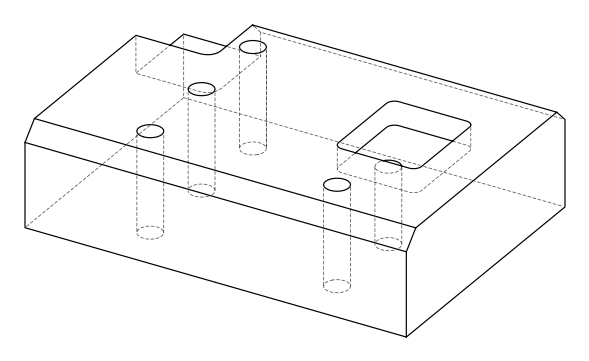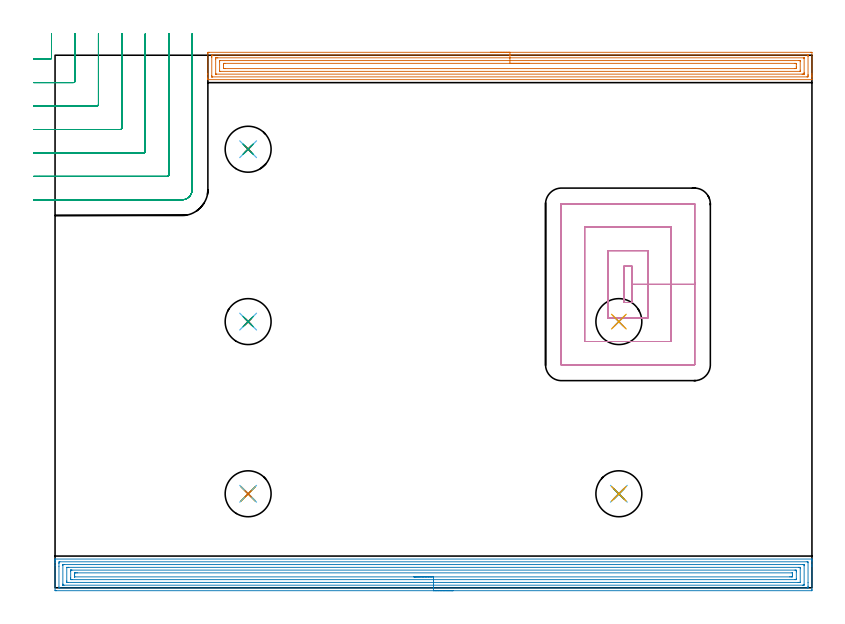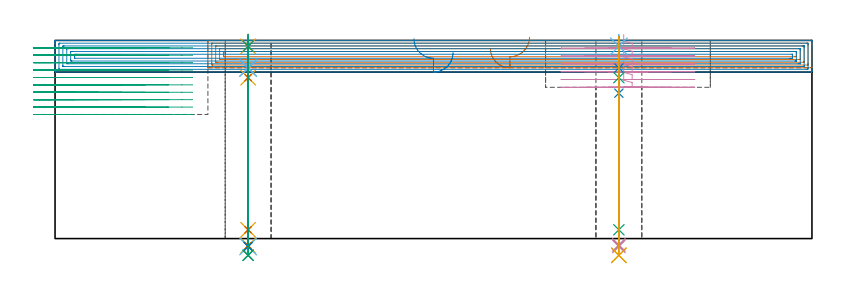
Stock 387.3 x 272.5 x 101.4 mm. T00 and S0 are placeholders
(PLAN: 27 operations, 20 tool changes, 62.2 min)
(1 AREA_MILL | FG_CHAMFER_SURFACE | UGT0205_001 | 12.67 min | 30974 mm3)
(2 AREA_MILL_1 | FG_CHAMFER_SURFACE_1 | UGT0205_001 | 18.9 min | 50818 mm3)
(3 MILL_CORNER_NOTCH_RECTANGULAR | CORNER_NOTCH_RECTANGULAR | NXT0201_012 | Follow Part, ap 4, ae 75% | 14.85 min | 240908 mm3)
(4 MILL_RECTANGULAR_POCKET | POCKET_RECTANGULAR_STRAIGHT | NXT0201_012 | Follow Part, ap 4, ae 75% | 9.01 min | 198002 mm3)
(5 SPOT_DRILL | STEP1HOLE | NXT0321_9005460120000 | 0.05 min | 168 mm3)
(6 SPOT_DRILL_1 | STEP1HOLE_1 | NXT0321_9005460120000 | 0.05 min | 187 mm3)
(7 SPOT_DRILL_2 | STEP1HOLE_2 | NXT0321_9005460120000 | 0.05 min | 198 mm3)
(8 SPOT_DRILL_3 | STEP1HOLE_3 | NXT0321_9005460120000 | 0.05 min | 167 mm3)
(9 SPOT_DRILL_4 | STEP1HOLE_4 | NXT0321_9005460120000 | 0.05 min | 182 mm3)
(10 DRILL_BLIND_HOLE_INTO_CENTER | STEP1HOLE | NXT0301_065 | 0.07 min | 769 mm3)
(11 GUN_DRILL_THROUGH_HOLE | STEP1HOLE | UGT0307_006 | 0.51 min | 5585 mm3)
(12 DRILL_TO_ENLARGE_THROUGH_HOLE | STEP1HOLE | NXT0301_104 | 0.43 min | 9038 mm3)
(13 DRILL_TO_ENLARGE_THROUGH_HOLE_1 | STEP1HOLE | UGT0301_056 | 0.45 min | 28372 mm3)
(14 DRILL_BLIND_HOLE_INTO_CENTER_1 | STEP1HOLE_1 | NXT0301_065 | 0.07 min | 775 mm3)
(15 GUN_DRILL_THROUGH_HOLE_1 | STEP1HOLE_1 | UGT0307_006 | 0.51 min | 5577 mm3)
(16 DRILL_TO_ENLARGE_THROUGH_HOLE_2 | STEP1HOLE_1 | NXT0301_104 | 0.43 min | 9029 mm3)
(17 DRILL_TO_ENLARGE_THROUGH_HOLE_3 | STEP1HOLE_1 | UGT0301_056 | 0.45 min | 28369 mm3)
(18 DRILL_BLIND_HOLE_INTO_CENTER_2 | STEP1HOLE_2 | NXT0301_065 | 0.07 min | 755 mm3)
(19 GUN_DRILL_THROUGH_HOLE_2 | STEP1HOLE_2 | UGT0307_006 | 0.51 min | 5602 mm3)
(20 DRILL_TO_ENLARGE_THROUGH_HOLE_4 | STEP1HOLE_2 | NXT0301_104 | 0.43 min | 9035 mm3)
(21 DRILL_TO_ENLARGE_THROUGH_HOLE_5 | STEP1HOLE_2 | UGT0301_056 | 0.45 min | 28354 mm3)
(22 DRILL_THROUGH_HOLE_INTO_CENTER | STEP1HOLE_3 | NXT0301_065 | 0.34 min | 5221 mm3)
(23 DRILL_TO_ENLARGE_THROUGH_HOLE_6 | STEP1HOLE_3 | UGT0301_056 | 0.36 min | 28121 mm3)
(24 DRILL_BLIND_HOLE_INTO_CENTER_3 | STEP1HOLE_4 | NXT0301_065 | 0.07 min | 783 mm3)
(25 GUN_DRILL_THROUGH_HOLE_3 | STEP1HOLE_4 | UGT0307_006 | 0.51 min | 5581 mm3)
(26 DRILL_TO_ENLARGE_THROUGH_HOLE_7 | STEP1HOLE_4 | NXT0301_104 | 0.43 min | 9042 mm3)
(27 DRILL_TO_ENLARGE_THROUGH_HOLE_8 | STEP1HOLE_4 | UGT0301_056 | 0.45 min | 28346 mm3)
(TOOL UGT0205_001 | Chamfer Mill 20 x 3 x 45 deg. | D20 FL50 Z2)
(TOOL NXT0201_012 | ENDMILL 16mm [2P460-1600-NA 1630] | D16 FL38 Z6)
(TOOL NXT0321_9005460120000 | NC Spot Drill, 142deg, 12mm, Carbide, Uncoated | D12 PA142 FL30 Z2)
(TOOL NXT0301_065 | Carbide Drill 9.4mm [860.1-0940-075A1-MM 2214] | D9.4 PA140 FL98 Z2)
(TOOL UGT0307_006 | Gun Drill 9 mm | D9 PA130 FL24 Z1)
(TOOL NXT0301_104 | Carbide Drill 14mm [860.1-1400-112A1-MM 2214] | D14 PA140 FL123 Z2)
(TOOL UGT0301_056 | Twist Drill 23.5 mm | D23.5 PA118 FL155 Z2)
(OP 1 AREA_MILL)
G17 G21 G94 G90
T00 M6
G54
G17 G0 G90 X222.75 Y274. S1061 M3
G43 Z111.4 H0
Z97.4
G94 G1 X222.788 Z96.528 F250.
X222.902 Z95.664
X223.091 Z94.812
X223.353 Z93.98
X223.687 Z93.174
X224.09 Z92.4
X224.558 Z91.664
X225.09 Z90.972
X225.679 Z90.329
X226.322 Z89.74
X227.014 Z89.208
X227.75 Z88.74
X228.524 Z88.337
X229.33 Z88.003
X230.162 Z87.741
X231.013 Z87.552
X231.878 Z87.438
X232.75 Z87.4
X386.695
X387.175 Y273.995 Z87.403
X387.29 Y273.992 Z87.406
X387.3 Y273.872 Z87.525
Y263.047 Z98.347
Y262.481 Z98.916
Y262.168 Z99.228
Y261.602 Z99.794
Y261.289 Z100.105
X387.299 Y260.292 Z101.107
X387.29 Y260.006 Z101.393
X387.141 Y260. Z101.4
X78.359
X78.21 Y260.006 Z101.393
X78.2 Y260.293 Z101.106
Y260.664 Z100.736
Y261.289 Z100.105
Y262.481 Z98.916
Y263.047 Z98.347
Y273.306 Z88.091
X78.204 Y273.589 Z87.808
X78.21 Y273.992 Z87.405
X78.392 Y273.996 Z87.402
X78.805 Y274. Z87.4
X232.75
Y272.586 Z88.814
X384.91 Y272.585 Z88.815
X385.038
X385.263 Y272.58 Z88.82
X385.285 Y272.579 Z88.821
X385.29 Y272.566 Z88.834
X385.296 Y272.538 Z88.862
X385.298 Y272.509 Z88.891
X385.3 Y272.327 Z89.073
Y271.832 Z89.568
Y262.663 Z98.737
X385.298 Y262.168 Z99.232
X385.295 Y261.789 Z99.611
X385.283 Y261.421 Z99.979
X384.91 Y261.416 Z99.984
X384.782 Y261.415 Z99.985
X80.59
X80.462
X80.237 Y261.42 Z99.98
X80.215 Y261.421 Z99.979
X80.21 Y261.434 Z99.966
X80.204 Y261.463 Z99.937
X80.202 Y261.491 Z99.909
X80.2 Y261.673 Z99.727
Y262.168 Z99.232
Y271.337 Z90.063
X80.202 Y271.832 Z89.568
X80.205 Y272.211 Z89.189
X80.217 Y272.579 Z88.821
X80.59 Y272.584 Z88.816
X80.718 Y272.585 Z88.815
X232.75 Y272.586 Z88.814
Y271.172 Z90.228
X383.125 Y271.171 Z90.229
X383.199 Y271.17 Z90.23
X383.257 Y271.167 Z90.233
X383.288 Y271.165 Z90.235
X383.29 Y271.125 Z90.275
X383.296 Y270.953 Z90.447
X383.299 Y270.782 Z90.618
X383.3 Y263.753 Z97.647
X383.295 Y263.047 Z98.353
X383.291 Y262.883 Z98.517
X383.282 Y262.835 Z98.565
X383.235 Y262.833 Z98.567
X383.125 Y262.831 Z98.569
X382.454 Y262.829 Z98.571
X382.233 Y262.828 Z98.572
X82.375 Y262.829 Z98.571
X82.301 Y262.83 Z98.57
X82.243 Y262.833 Z98.567
X82.212 Y262.835 Z98.565
X82.21 Y262.875 Z98.525
X82.204 Y263.047 Z98.353
X82.201 Y263.218 Z98.182
X82.2 Y270.247 Z91.153
X82.204 Y270.953 Z90.447
X82.208 Y271.117 Z90.283
X82.218 Y271.165 Z90.235
X82.265 Y271.167 Z90.233
X82.375 Y271.169 Z90.231
X83.046 Y271.171 Z90.229
X83.267 Y271.172 Z90.228
X232.75
Y269.757 Z91.643
X380.771
X381.173 Y269.755 Z91.645
X381.256 Y269.753 Z91.647
X381.287 Y269.751 Z91.649
X381.291 Y269.712 Z91.688
X381.295 Y269.617 Z91.783
X381.3 Y269.236 Z92.164
Y264.843 Z96.557
X381.298 Y264.384 Z97.016
X381.296 Y264.279 Z97.121
X381.292 Y264.255 Z97.145
X381.288 Y264.25 Z97.15
X381.276 Y264.247 Z97.153
X381.207 Y264.244 Z97.156
X381.017 Y264.243 Z97.157
X84.729
X84.327 Y264.245 Z97.155
X84.244 Y264.247 Z97.153
X84.213 Y264.249 Z97.151
X84.209 Y264.288 Z97.112
X84.205 Y264.383 Z97.017
X84.2 Y264.764 Z96.636
Y269.157 Z92.243
X84.201 Y269.616 Z91.784
X84.204 Y269.721 Z91.679
X84.208 Y269.745 Z91.655
X84.212 Y269.75 Z91.65
X84.224 Y269.753 Z91.647
X84.292 Y269.756 Z91.644
X84.483 Y269.757 Z91.643
X232.75
Y268.343 Z93.057
X378.638
X378.663 Y268.342 Z93.058
X379.29 Y268.318 Z93.082
X379.299 Y267.692 Z93.708
Y266.561 Z94.839
X379.297 Y265.937 Z95.463
X379.29 Y265.682 Z95.718
X378.688 Y265.658 Z95.742
X378.663 Y265.657 Z95.743
X86.862
X86.837 Y265.658 Z95.742
X86.21 Y265.682 Z95.718
X86.201 Y266.308 Z95.092
X86.2 Y267.439 Z93.961
X86.203 Y268.063 Z93.337
X86.21 Y268.318 Z93.082
X86.812 Y268.342 Z93.058
X86.837 Y268.343 Z93.057
X232.75
X233.622 Z93.095
X234.486 Z93.209
X235.338 Z93.398
X236.17 Z93.66
X236.976 Z93.994
X237.75 Z94.397
X238.486 Z94.865
X239.178 Z95.396
X239.821 Z95.986
X240.41 Z96.629
X240.941 Z97.321
X241.41 Z98.057
X241.813 Z98.831
X242.147 Z99.637
X242.409 Z100.469
X242.598 Z101.32
X242.712 Z102.185
X242.75 Z103.057
G0 Z111.4
M5
M2
(OP 2 AREA_MILL_1)
G17 G21 G94 G90
T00 M6
G54
G17 G0 G90 X203.65 Y-1.5 S1061 M3
G43 Z111.4 H0
Z95.2
G94 G1 X203.612 Z94.328 F250.
X203.498 Z93.463
X203.309 Z92.612
X203.047 Z91.78
X202.713 Z90.974
X202.31 Z90.2
X201.842 Z89.464
X201.31 Z88.772
X200.721 Z88.129
X200.078 Z87.539
X199.386 Z87.008
X198.65 Z86.54
X197.876 Z86.137
X197.07 Z85.803
X196.238 Z85.541
X195.386 Z85.352
X194.522 Z85.238
X193.65 Z85.2
X0.622
X0.277 Y-1.497 Z85.202
X0.01 Y-1.492 Z85.206
X0. Y-1.221 Z85.476
Y11.486 Z98.181
Y12.914 Z99.611
Y13.263 Z99.958
Y13.96 Z100.66
Y14.27 Z100.969
X0.007 Y14.66 Z101.352
X0.01 Y14.697 Z101.388
X0.175 Y14.7 Z101.4
X387.125
X387.29 Y14.697 Z101.388
X387.293 Y14.66 Z101.352
X387.3 Y14.27 Z100.969
Y13.96 Z100.66
Y13.263 Z99.958
Y12.026 Z98.723
Y11.486 Z98.181
Y10.868 Z97.563
Y-0.951 Z85.746
X387.298 Y-1.223 Z85.474
X387.29 Y-1.492 Z85.206
X387.02 Y-1.499 Z85.199
X193.65 Y-1.5 Z85.2
Y-0.086 Z86.614
X2.432
X2.409 Y-0.085 Z86.615
X2.01 Y-0.063 Z86.637
X2.001 Y0.343 Z87.043
X2. Y11.005 Z97.705
Y12.375 Z99.075
X2.001 Y12.78 Z99.48
X2.01 Y13.263 Z99.963
X2.387 Y13.285 Z99.985
X2.409
X384.868
X384.891
X385.29 Y13.263 Z99.963
X385.299 Y12.857 Z99.557
X385.3 Y2.602 Z89.302
Y0.825 Z87.525
X385.299 Y0.419 Z87.119
X385.29 Y-0.063 Z86.637
X384.913 Y-0.085 Z86.615
X384.891 Y-0.086 Z86.614
X193.65
Y1.328 Z88.028
X4.584 Y1.329 Z88.029
X4.197 Y1.33 Z88.03
X4.068 Y1.333 Z88.033
X4.025 Y1.335 Z88.035
X4.01 Y1.344 Z88.044
X4.006 Y1.388 Z88.088
X4.002 Y1.518 Z88.218
X4. Y1.714 Z88.414
Y1.909 Z88.609
X4.001 Y11.486 Z98.186
X4.003 Y11.679 Z98.379
X4.013 Y11.864 Z98.564
X4.197 Y11.867 Z98.567
X4.704 Y11.871 Z98.571
X382.716
X383.103 Y11.87 Z98.57
X383.232 Y11.867 Z98.567
X383.275 Y11.865 Z98.565
X383.29 Y11.856 Z98.556
X383.294 Y11.812 Z98.512
X383.298 Y11.682 Z98.382
X383.3 Y11.486 Z98.186
Y11.291 Z97.991
X383.299 Y1.714 Z88.414
X383.297 Y1.521 Z88.221
X383.287 Y1.335 Z88.035
X383.103 Y1.333 Z88.033
X382.596 Y1.329 Z88.029
X193.65 Y1.328 Z88.028
Y2.743 Z89.443
X6.736
X6.091 Y2.748 Z89.448
X6.022 Y2.749 Z89.449
X6.01 Y2.837 Z89.537
X6.006 Y3.049 Z89.749
X6. Y3.475 Z90.175
X6.001 Y10.364 Z97.064
X6.003 Y10.418 Z97.118
X6.007 Y10.444 Z97.144
X6.011 Y10.451 Z97.151
X6.019 Y10.453 Z97.153
X6.127 Y10.456 Z97.156
X6.878 Y10.457 Z97.157
X7.019
X380.564
X381.209 Y10.452 Z97.152
X381.278 Y10.45 Z97.15
X381.29 Y10.363 Z97.063
X381.294 Y10.151 Z96.851
X381.3 Y9.725 Z96.425
X381.299 Y2.836 Z89.536
X381.297 Y2.782 Z89.482
X381.293 Y2.755 Z89.455
X381.289 Y2.749 Z89.449
X381.281 Y2.747 Z89.447
X381.173 Y2.744 Z89.444
X380.422 Y2.743 Z89.443
X380.281
X193.65
Y4.157 Z90.857
X8.665 Y4.158 Z90.858
X8.442 Y4.16 Z90.86
X8.01 Y4.166 Z90.866
X8.007 Y4.379 Z91.079
X8. Y5.04 Z91.74
Y8.593 Z95.293
X8.002 Y8.821 Z95.521
X8.006 Y8.986 Z95.686
X8.01 Y9.025 Z95.725
X8.021 Y9.036 Z95.736
X8.07 Y9.039 Z95.739
X8.218 Y9.042 Z95.742
X8.442 Y9.043 Z95.743
X8.665
X378.635 Y9.042 Z95.742
X378.858 Y9.04 Z95.74
X379.29 Y9.034 Z95.734
X379.293 Y8.821 Z95.521
X379.3 Y8.16 Z94.86
Y4.606 Z91.306
X379.298 Y4.379 Z91.079
X379.294 Y4.214 Z90.914
X379.29 Y4.175 Z90.875
X379.28 Y4.164 Z90.864
X379.231 Y4.161 Z90.861
X379.082 Y4.158 Z90.858
X378.858 Y4.157 Z90.857
X378.635
X193.65
Y5.571 Z92.271
X10.146 Y5.572 Z92.272
X10.061 Y5.574 Z92.274
X10.02 Y5.578 Z92.278
X10.01 Y5.58 Z92.28
X10.007 Y5.591 Z92.291
X10.001 Y5.716 Z92.416
X10. Y6.156 Z92.856
Y6.605 Z93.305
X10.003 Y7.044 Z93.744
X10.009 Y7.485 Z94.185
X10.021 Y7.622 Z94.322
X10.158 Y7.624 Z94.324
X10.452 Y7.627 Z94.327
X10.758 Y7.629 Z94.329
X11.346
X377.154 Y7.628 Z94.328
X377.239 Y7.626 Z94.326
X377.28 Y7.622 Z94.322
X377.29 Y7.619 Z94.319
X377.293 Y7.609 Z94.309
X377.299 Y7.484 Z94.184
X377.3 Y7.044 Z93.744
Y6.595 Z93.295
X377.297 Y6.156 Z92.856
X377.291 Y5.715 Z92.415
X377.279 Y5.578 Z92.278
X377.142 Y5.576 Z92.276
X376.848 Y5.573 Z92.273
X376.542 Y5.571 Z92.271
X375.954
X193.65
X192.778 Z92.309
X191.914 Z92.423
X191.062 Z92.612
X190.23 Z92.874
X189.424 Z93.208
X188.65 Z93.611
X187.914 Z94.08
X187.222 Z94.611
X186.579 Z95.2
X185.99 Z95.843
X185.458 Z96.535
X184.99 Z97.271
X184.587 Z98.045
X184.253 Z98.851
X183.991 Z99.683
X183.802 Z100.535
X183.688 Z101.399
X183.65 Z102.271
G0 Z111.4
M5
M2
(OP 3 MILL_CORNER_NOTCH_RECTANGULAR)
G17 G21 G94 G90
T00 M6
G54
G17 G0 G90 X-11. Y270.5 S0 M3
G43 Z111.4 H1
Z97.61
G94 G1 X-8. F250.
X-2.594 F500.
G3 X-1.8 Y271.294 R0.8
G1 Y280.246
Y280.295
X-1.798 Y283.295 F250.
G0 Z111.4
X-11. Y258.5
Z97.61
G1 X-8.
X9.405 F500.
G3 X10.2 Y259.295 R0.8
G1 Y280.246
X10.201 Y280.5
X10.213 Y283.5 F250.
G0 Z111.4
X-11. Y246.5
Z97.61
G1 X-8.
X21.405 F500.
G3 X22.2 Y247.295 R0.8
G1 Y280.246
X22.201 Y280.5
X22.217 Y283.5 F250.
G0 Z111.4
X-11. Y234.5
Z97.61
G1 X-8.
X33.405 F500.
G3 X34.2 Y235.295 R0.8
G1 Y280.246
X34.201 Y280.5
X34.222 Y283.5 F250.
G0 Z111.4
X-11. Y222.5
Z97.61
G1 X-8.
X45.404 F500.
G3 X46.2 Y223.296 R0.8
G1 Y280.246
G2 X46.201 Y280.5 R24.
G1 X46.233 Y283.5 F250.
G0 Z111.4
X-11. Y210.5
Z97.61
G1 X-8.
X57.404 F500.
G3 X58.2 Y211.296 R0.8
G1 Y280.246
G2 X58.203 Y280.5 R12.
G1 X58.266 Y283.499 F250.
G0 Z111.4
X-11. Y198.5
Z97.61
G1 X-8.
X64.9 F500.
G3 X70.2 Y203.8 R5.3
G1 Y280.246
Y283.246 F250.
G0 Z111.4
X-11. Y270.5
Z93.82
G1 X-8.
X-2.594 F500.
G3 X-1.8 Y271.294 R0.8
G1 Y280.295
Y283.295 F250.
G0 Z111.4
X-11. Y258.5
Z93.82
G1 X-8.
X9.405 F500.
G3 X10.2 Y259.295 R0.8
G1 Y280.5
Y283.5 F250.
G0 Z111.4
X-11. Y246.5
Z93.82
G1 X-8.
X21.405 F500.
G3 X22.2 Y247.295 R0.8
G1 Y280.5
Y283.5 F250.
G0 Z111.4
X-11. Y234.5
Z93.82
G1 X-8.
X33.405 F500.
G3 X34.2 Y235.295 R0.8
G1 Y280.5
Y283.5 F250.
G0 Z111.4
X-11. Y222.5
Z93.82
G1 X-8.
X45.404 F500.
G3 X46.2 Y223.296 R0.8
G1 Y280.5
Y283.5 F250.
G0 Z111.4
X-11. Y210.5
Z93.82
G1 X-8.
X57.404 F500.
G3 X58.2 Y211.296 R0.8
G1 Y280.5
Y283.5 F250.
G0 Z111.4
X-11. Y198.5
Z93.82
G1 X-8.
X64.9 F500.
G3 X70.2 Y203.8 R5.3
G1 Y280.5
Y283.5 F250.
G0 Z111.4
X-11. Y270.5
Z90.03
G1 X-8.
X-2.594 F500.
G3 X-1.8 Y271.294 R0.8
G1 Y280.295
Y283.295 F250.
G0 Z111.4
X-11. Y258.5
Z90.03
G1 X-8.
X9.405 F500.
G3 X10.2 Y259.295 R0.8
G1 Y280.5
Y283.5 F250.
G0 Z111.4
X-11. Y246.5
Z90.03
G1 X-8.
X21.405 F500.
G3 X22.2 Y247.295 R0.8
G1 Y280.5
Y283.5 F250.
G0 Z111.4
X-11. Y234.5
Z90.03
G1 X-8.
X33.405 F500.
G3 X34.2 Y235.295 R0.8
G1 Y280.5
Y283.5 F250.
G0 Z111.4
X-11. Y222.5
Z90.03
G1 X-8.
X45.404 F500.
G3 X46.2 Y223.296 R0.8
G1 Y280.5
Y283.5 F250.
G0 Z111.4
X-11. Y210.5
Z90.03
G1 X-8.
X57.404 F500.
G3 X58.2 Y211.296 R0.8
G1 Y280.5
Y283.5 F250.
G0 Z111.4
X-11. Y198.5
Z90.03
G1 X-8.
X64.9 F500.
G3 X70.2 Y203.8 R5.3
G1 Y280.5
Y283.5 F250.
G0 Z111.4
X-11. Y270.5
Z86.24
G1 X-8.
X-2.594 F500.
G3 X-1.8 Y271.294 R0.8
G1 Y280.295
Y283.295 F250.
G0 Z111.4
X-11. Y258.5
Z86.24
G1 X-8.
X9.405 F500.
G3 X10.2 Y259.295 R0.8
G1 Y280.5
Y283.5 F250.
G0 Z111.4
X-11. Y246.5
Z86.24
G1 X-8.
X21.405 F500.
G3 X22.2 Y247.295 R0.8
G1 Y280.5
Y283.5 F250.
G0 Z111.4
X-11. Y234.5
Z86.24
G1 X-8.
X33.405 F500.
G3 X34.2 Y235.295 R0.8
G1 Y280.5
Y283.5 F250.
G0 Z111.4
X-11. Y222.5
Z86.24
G1 X-8.
X45.404 F500.
G3 X46.2 Y223.296 R0.8
G1 Y280.5
Y283.5 F250.
G0 Z111.4
X-11. Y210.5
Z86.24
G1 X-8.
X57.404 F500.
G3 X58.2 Y211.296 R0.8
G1 Y280.5
Y283.5 F250.
G0 Z111.4
X-11. Y198.5
Z86.24
G1 X-8.
X64.9 F500.
G3 X70.2 Y203.8 R5.3
G1 Y280.5
Y283.5 F250.
G0 Z111.4
X-11. Y270.5
Z82.45
G1 X-8.
X-2.594 F500.
G3 X-1.8 Y271.294 R0.8
G1 Y280.295
Y283.295 F250.
G0 Z111.4
X-11. Y258.5
Z82.45
G1 X-8.
X9.405 F500.
G3 X10.2 Y259.295 R0.8
G1 Y280.5
Y283.5 F250.
G0 Z111.4
X-11. Y246.5
Z82.45
G1 X-8.
X21.405 F500.
G3 X22.2 Y247.295 R0.8
G1 Y280.5
Y283.5 F250.
G0 Z111.4
X-11. Y234.5
Z82.45
G1 X-8.
X33.405 F500.
G3 X34.2 Y235.295 R0.8
G1 Y280.5
Y283.5 F250.
G0 Z111.4
X-11. Y222.5
Z82.45
G1 X-8.
X45.404 F500.
G3 X46.2 Y223.296 R0.8
G1 Y280.5
Y283.5 F250.
G0 Z111.4
X-11. Y210.5
Z82.45
G1 X-8.
X57.404 F500.
G3 X58.2 Y211.296 R0.8
G1 Y280.5
Y283.5 F250.
G0 Z111.4
X-11. Y198.5
Z82.45
G1 X-8.
X64.9 F500.
G3 X70.2 Y203.8 R5.3
G1 Y280.5
Y283.5 F250.
G0 Z111.4
X-11. Y270.5
Z78.66
G1 X-8.
X-2.594 F500.
G3 X-1.8 Y271.294 R0.8
G1 Y280.295
Y283.295 F250.
G0 Z111.4
X-11. Y258.5
Z78.66
G1 X-8.
X9.405 F500.
G3 X10.2 Y259.295 R0.8
G1 Y280.5
Y283.5 F250.
G0 Z111.4
X-11. Y246.5
Z78.66
G1 X-8.
X21.405 F500.
G3 X22.2 Y247.295 R0.8
G1 Y280.5
Y283.5 F250.
G0 Z111.4
X-11. Y234.5
Z78.66
G1 X-8.
X33.405 F500.
G3 X34.2 Y235.295 R0.8
G1 Y280.5
Y283.5 F250.
G0 Z111.4
X-11. Y222.5
Z78.66
G1 X-8.
X45.404 F500.
G3 X46.2 Y223.296 R0.8
G1 Y280.5
Y283.5 F250.
G0 Z111.4
X-11. Y210.5
Z78.66
G1 X-8.
X57.404 F500.
G3 X58.2 Y211.296 R0.8
G1 Y280.5
Y283.5 F250.
G0 Z111.4
X-11. Y198.5
Z78.66
G1 X-8.
X64.9 F500.
G3 X70.2 Y203.8 R5.3
G1 Y280.5
Y283.5 F250.
G0 Z111.4
X-11. Y270.5
Z74.87
G1 X-8.
X-2.594 F500.
G3 X-1.8 Y271.294 R0.8
G1 Y280.295
Y283.295 F250.
G0 Z111.4
X-11. Y258.5
Z74.87
G1 X-8.
X9.405 F500.
G3 X10.2 Y259.295 R0.8
G1 Y280.5
Y283.5 F250.
G0 Z111.4
X-11. Y246.5
Z74.87
G1 X-8.
X21.405 F500.
G3 X22.2 Y247.295 R0.8
G1 Y280.5
Y283.5 F250.
G0 Z111.4
X-11. Y234.5
Z74.87
G1 X-8.
X33.405 F500.
G3 X34.2 Y235.295 R0.8
G1 Y280.5
Y283.5 F250.
G0 Z111.4
X-11. Y222.5
Z74.87
G1 X-8.
X45.404 F500.
G3 X46.2 Y223.296 R0.8
G1 Y280.5
Y283.5 F250.
G0 Z111.4
X-11. Y210.5
Z74.87
G1 X-8.
X57.404 F500.
G3 X58.2 Y211.296 R0.8
G1 Y280.5
Y283.5 F250.
G0 Z111.4
X-11. Y198.5
Z74.87
G1 X-8.
X64.9 F500.
G3 X70.2 Y203.8 R5.3
G1 Y280.5
Y283.5 F250.
G0 Z111.4
X-11. Y270.5
Z71.08
G1 X-8.
X-2.594 F500.
G3 X-1.8 Y271.294 R0.8
G1 Y280.295
Y283.295 F250.
G0 Z111.4
X-11. Y258.5
Z71.08
G1 X-8.
X9.405 F500.
G3 X10.2 Y259.295 R0.8
G1 Y280.5
Y283.5 F250.
G0 Z111.4
X-11. Y246.5
Z71.08
G1 X-8.
X21.405 F500.
G3 X22.2 Y247.295 R0.8
G1 Y280.5
Y283.5 F250.
G0 Z111.4
X-11. Y234.5
Z71.08
G1 X-8.
X33.405 F500.
G3 X34.2 Y235.295 R0.8
G1 Y280.5
Y283.5 F250.
G0 Z111.4
X-11. Y222.5
Z71.08
G1 X-8.
X45.404 F500.
G3 X46.2 Y223.296 R0.8
G1 Y280.5
Y283.5 F250.
G0 Z111.4
X-11. Y210.5
Z71.08
G1 X-8.
X57.404 F500.
G3 X58.2 Y211.296 R0.8
G1 Y280.5
Y283.5 F250.
G0 Z111.4
X-11. Y198.5
Z71.08
G1 X-8.
X64.9 F500.
G3 X70.2 Y203.8 R5.3
G1 Y280.5
Y283.5 F250.
G0 Z111.4
X-11. Y270.5
Z67.29
G1 X-8.
X-2.594 F500.
G3 X-1.8 Y271.294 R0.8
G1 Y280.295
Y283.295 F250.
G0 Z111.4
X-11. Y258.5
Z67.29
G1 X-8.
X9.405 F500.
G3 X10.2 Y259.295 R0.8
G1 Y280.5
Y283.5 F250.
G0 Z111.4
X-11. Y246.5
Z67.29
G1 X-8.
X21.405 F500.
G3 X22.2 Y247.295 R0.8
G1 Y280.5
Y283.5 F250.
G0 Z111.4
X-11. Y234.5
Z67.29
G1 X-8.
X33.405 F500.
G3 X34.2 Y235.295 R0.8
G1 Y280.5
Y283.5 F250.
G0 Z111.4
X-11. Y222.5
Z67.29
G1 X-8.
X45.404 F500.
G3 X46.2 Y223.296 R0.8
G1 Y280.5
Y283.5 F250.
G0 Z111.4
X-11. Y210.5
Z67.29
G1 X-8.
X57.404 F500.
G3 X58.2 Y211.296 R0.8
G1 Y280.5
Y283.5 F250.
G0 Z111.4
X-11. Y198.5
Z67.29
G1 X-8.
X64.9 F500.
G3 X70.2 Y203.8 R5.3
G1 Y280.5
Y283.5 F250.
G0 Z111.4
X-11. Y270.5
Z63.5
G1 X-8.
X-2.594 F500.
G3 X-1.8 Y271.294 R0.8
G1 Y280.295
Y283.295 F250.
G0 Z111.4
X-11. Y258.5
Z63.5
G1 X-8.
X9.405 F500.
G3 X10.2 Y259.295 R0.8
G1 Y280.5
Y283.5 F250.
G0 Z111.4
X-11. Y246.5
Z63.5
G1 X-8.
X21.405 F500.
G3 X22.2 Y247.295 R0.8
G1 Y280.5
Y283.5 F250.
G0 Z111.4
X-11. Y234.5
Z63.5
G1 X-8.
X33.405 F500.
G3 X34.2 Y235.295 R0.8
G1 Y280.5
Y283.5 F250.
G0 Z111.4
X-11. Y222.5
Z63.5
G1 X-8.
X45.404 F500.
G3 X46.2 Y223.296 R0.8
G1 Y280.5
Y283.5 F250.
G0 Z111.4
X-11. Y210.5
Z63.5
G1 X-8.
X57.404 F500.
G3 X58.2 Y211.296 R0.8
G1 Y280.5
Y283.5 F250.
G0 Z111.4
X-11. Y198.5
Z63.5
G1 X-8.
X64.9 F500.
G3 X70.2 Y203.8 R5.3
G1 Y280.5
Y283.5 F250.
G0 Z111.4
M5
M2
(OP 4 MILL_RECTANGULAR_POCKET)
G17 G21 G94 G90
T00 M6
G54
G17 G0 G90 X291. Y158.574 S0 M3
G43 Z111.4 H1
Z104.4
G94 G1 Y146. Z101.031 F250.
X295.3 Z99.878
Y155.25 Z97.4
Y164.5 F500.
X291.
Y146.
X295.3
Y155.25
X303.3
Y172.5
X283.
Y138.
X303.3
Y155.25
X315.3
Y184.5
X271.
Y126.
X315.3
Y155.25
X327.3
Y196.4
X327.295 Y196.455
X327.255 Y196.495
X327.2 Y196.5
X259.1
X259.045 Y196.495
X259.005 Y196.455
X259. Y196.4
Y114.1
X259.005 Y114.045
X259.045 Y114.005
X259.1 Y114.
X327.2
X327.255 Y114.005
X327.295 Y114.045
X327.3 Y114.1
Y155.25
Y156.25
G0 X291. Y158.574 Z100.4
G1 Y146. Z97.031 F250.
X295.3 Z95.878
Y155.25 Z93.4
Y164.5 F500.
X291.
Y146.
X295.3
Y155.25
X303.3
Y172.5
X283.
Y138.
X303.3
Y155.25
X315.3
Y184.5
X271.
Y126.
X315.3
Y155.25
X327.3
Y196.4
X327.295 Y196.455
X327.255 Y196.495
X327.2 Y196.5
X259.1
X259.045 Y196.495
X259.005 Y196.455
X259. Y196.4
Y114.1
X259.005 Y114.045
X259.045 Y114.005
X259.1 Y114.
X327.2
X327.255 Y114.005
X327.295 Y114.045
X327.3 Y114.1
Y155.25
Y156.25
G0 X291. Y158.574 Z96.4
G1 Y146. Z93.031 F250.
X295.3 Z91.878
Y155.25 Z89.4
Y164.5 F500.
X291.
Y146.
X295.3
Y155.25
X303.3
Y172.5
X283.
Y138.
X303.3
Y155.25
X315.3
Y184.5
X271.
Y126.
X315.3
Y155.25
X327.3
Y196.4
X327.295 Y196.455
X327.255 Y196.495
X327.2 Y196.5
X259.1
X259.045 Y196.495
X259.005 Y196.455
X259. Y196.4
Y114.1
X259.005 Y114.045
X259.045 Y114.005
X259.1 Y114.
X327.2
X327.255 Y114.005
X327.295 Y114.045
X327.3 Y114.1
Y155.25
Y156.25
G0 X291. Y158.574 Z92.4
G1 Y146. Z89.031 F250.
X295.3 Z87.878
Y155.25 Z85.4
Y164.5 F500.
X291.
Y146.
X295.3
Y155.25
X303.3
Y172.5
X283.
Y138.
X303.3
Y155.25
X315.3
Y184.5
X271.
Y126.
X315.3
Y155.25
X327.3
Y196.4
X327.295 Y196.455
X327.255 Y196.495
X327.2 Y196.5
X259.1
X259.045 Y196.495
X259.005 Y196.455
X259. Y196.4
Y114.1
X259.005 Y114.045
X259.045 Y114.005
X259.1 Y114.
X327.2
X327.255 Y114.005
X327.295 Y114.045
X327.3 Y114.1
Y155.25
Y156.25
G0 X291. Y158.574 Z88.4
G1 Y146. Z85.031 F250.
X295.3 Z83.879
Y155.25 Z81.4
Y164.5 F500.
X291.
Y146.
X295.3
Y155.25
X303.3
Y172.5
X283.
Y138.
X303.3
Y155.25
X315.3
Y184.5
X271.
Y126.
X315.3
Y155.25
X327.3
Y196.4
X327.295 Y196.455
X327.255 Y196.495
X327.2 Y196.5
X259.1
X259.045 Y196.495
X259.005 Y196.455
X259. Y196.4
Y114.1
X259.005 Y114.045
X259.045 Y114.005
X259.1 Y114.
X327.2
X327.255 Y114.005
X327.295 Y114.045
X327.3 Y114.1
Y155.25
Y156.25
G0 X291. Y158.574 Z84.4
G1 Y146. Z81.031 F250.
X295.3 Z79.879
Y155.25 Z77.4
Y164.5 F500.
X291.
Y146.
X295.3
Y155.25
X303.3
Y172.5
X283.
Y138.
X303.3
Y155.25
X315.3
Y184.5
X271.
Y126.
X315.3
Y155.25
X327.3
Y196.4
X327.295 Y196.455
X327.255 Y196.495
X327.2 Y196.5
X259.1
X259.045 Y196.495
X259.005 Y196.455
X259. Y196.4
Y114.1
X259.005 Y114.045
X259.045 Y114.005
X259.1 Y114.
X327.2
X327.255 Y114.005
X327.295 Y114.045
X327.3 Y114.1
Y155.25
Y156.25
G0 Z111.4
M5
M2
(OP 5 SPOT_DRILL)
G17 G21 G94 G90
T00 M6
G54
G17 G0 G90 X98.8 Y48.1 S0 M3
G43 Z111.4 H0
G94 G81 G98 Z98.4 F250. R104.4
G80
M5
M2
(OP 6 SPOT_DRILL_1)
G17 G21 G94 G90
T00 M6
G54
G17 G0 G90 X288.5 Y48.1 S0 M3
G43 Z111.4 H0
G94 G81 G98 Z98.4 F250. R104.4
G80
M5
M2
(OP 7 SPOT_DRILL_2)
G17 G21 G94 G90
T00 M6
G54
G17 G0 G90 X98.8 Y136.2 S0 M3
G43 Z111.4 H0
G94 G81 G98 Z98.4 F250. R104.4
G80
M5
M2
(OP 8 SPOT_DRILL_3)
G17 G21 G94 G90
T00 M6
G54
G17 G0 G90 X288.5 Y136.2 S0 M3
G43 Z111.4 H0
G94 G81 G98 Z74.4 F250. R80.4
G80
M5
M2
(OP 9 SPOT_DRILL_4)
G17 G21 G94 G90
T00 M6
G54
G17 G0 G90 X98.8 Y224.4 S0 M3
G43 Z111.4 H0
G94 G81 G98 Z98.4 F250. R104.4
G80
M5
M2
(OP 10 DRILL_BLIND_HOLE_INTO_CENTER)
G17 G21 G94 G90
T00 M6
G54
G17 G0 G90 X98.8 Y48.1 S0 M3
G43 Z111.4 H1
G94 G81 G98 Z87.3 F250. R103.4
G80
M5
M2
(OP 11 GUN_DRILL_THROUGH_HOLE)
G17 G21 G94 G90
T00 M6
G54
G17 G0 G90 X98.8 Y48.1 M8
G43 Z111.4 H0
Z98.184
S716 M3
G94 G1 Z82.339 F125. M26
G4 X.084
Z4.5 F250.
G4 X.084
Z-3.598 F125.
G4 X.084
M5
M9
G0 Z98.184
Z111.4
M2
(OP 12 DRILL_TO_ENLARGE_THROUGH_HOLE)
G17 G21 G94 G90
T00 M6
G54
G17 G0 G90 X98.8 Y48.1 S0 M3
G43 Z111.4 H1
G94 G73 G98 Z-4.048 F250. Q13.181 R103.4
G80
M5
M2
(OP 13 DRILL_TO_ENLARGE_THROUGH_HOLE_1)
G17 G21 G94 G90
T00 M6
G54
G17 G0 G90 X98.8 Y48.1 S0 M3
G43 Z111.4 H0
G94 G73 G98 Z-8.56 F250. Q21.992 R103.4
G80
M5
M2
(OP 14 DRILL_BLIND_HOLE_INTO_CENTER_1)
G17 G21 G94 G90
T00 M6
G54
G17 G0 G90 X288.5 Y48.1 S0 M3
G43 Z111.4 H1
G94 G81 G98 Z87.3 F250. R103.4
G80
M5
M2
(OP 15 GUN_DRILL_THROUGH_HOLE_1)
G17 G21 G94 G90
T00 M6
G54
G17 G0 G90 X288.5 Y48.1 M8
G43 Z111.4 H0
Z98.184
S716 M3
G94 G1 Z82.339 F125. M26
G4 X.084
Z4.5 F250.
G4 X.084
Z-3.598 F125.
G4 X.084
M5
M9
G0 Z98.184
Z111.4
M2
(OP 16 DRILL_TO_ENLARGE_THROUGH_HOLE_2)
G17 G21 G94 G90
T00 M6
G54
G17 G0 G90 X288.5 Y48.1 S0 M3
G43 Z111.4 H1
G94 G73 G98 Z-4.048 F250. Q13.181 R103.4
G80
M5
M2
(OP 17 DRILL_TO_ENLARGE_THROUGH_HOLE_3)
G17 G21 G94 G90
T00 M6
G54
G17 G0 G90 X288.5 Y48.1 S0 M3
G43 Z111.4 H0
G94 G73 G98 Z-8.56 F250. Q21.992 R103.4
G80
M5
M2
(OP 18 DRILL_BLIND_HOLE_INTO_CENTER_2)
G17 G21 G94 G90
T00 M6
G54
G17 G0 G90 X98.8 Y136.2 S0 M3
G43 Z111.4 H1
G94 G81 G98 Z87.3 F250. R103.4
G80
M5
M2
(OP 19 GUN_DRILL_THROUGH_HOLE_2)
G17 G21 G94 G90
T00 M6
G54
G17 G0 G90 X98.8 Y136.2 M8
G43 Z111.4 H0
Z98.184
S716 M3
G94 G1 Z82.339 F125. M26
G4 X.084
Z4.5 F250.
G4 X.084
Z-3.598 F125.
G4 X.084
M5
M9
G0 Z98.184
Z111.4
M2
(OP 20 DRILL_TO_ENLARGE_THROUGH_HOLE_4)
G17 G21 G94 G90
T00 M6
G54
G17 G0 G90 X98.8 Y136.2 S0 M3
G43 Z111.4 H1
G94 G73 G98 Z-4.048 F250. Q13.181 R103.4
G80
M5
M2
(OP 21 DRILL_TO_ENLARGE_THROUGH_HOLE_5)
G17 G21 G94 G90
T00 M6
G54
G17 G0 G90 X98.8 Y136.2 S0 M3
G43 Z111.4 H0
G94 G73 G98 Z-8.56 F250. Q21.992 R103.4
G80
M5
M2
(OP 22 DRILL_THROUGH_HOLE_INTO_CENTER)
G17 G21 G94 G90
T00 M6
G54
G17 G0 G90 X288.5 Y136.2 S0 M3
G43 Z111.4 H1
G94 G73 G98 Z-3.211 F250. Q8.957 R79.4
G80
M5
M2
(OP 23 DRILL_TO_ENLARGE_THROUGH_HOLE_6)
G17 G21 G94 G90
T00 M6
G54
G17 G0 G90 X288.5 Y136.2 S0 M3
G43 Z111.4 H0
G94 G73 G98 Z-8.56 F250. Q21.49 R79.4
G80
M5
M2
(OP 24 DRILL_BLIND_HOLE_INTO_CENTER_3)
G17 G21 G94 G90
T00 M6
G54
G17 G0 G90 X98.8 Y224.4 S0 M3
G43 Z111.4 H1
G94 G81 G98 Z87.3 F250. R103.4
G80
M5
M2
(OP 25 GUN_DRILL_THROUGH_HOLE_3)
G17 G21 G94 G90
T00 M6
G54
G17 G0 G90 X98.8 Y224.4 M8
G43 Z111.4 H0
Z98.184
S716 M3
G94 G1 Z82.339 F125. M26
G4 X.084
Z4.5 F250.
G4 X.084
Z-3.598 F125.
G4 X.084
M5
M9
G0 Z98.184
Z111.4
M2
(OP 26 DRILL_TO_ENLARGE_THROUGH_HOLE_7)
G17 G21 G94 G90
T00 M6
G54
G17 G0 G90 X98.8 Y224.4 S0 M3
G43 Z111.4 H1
G94 G73 G98 Z-4.048 F250. Q13.181 R103.4
G80
M5
M2
(OP 27 DRILL_TO_ENLARGE_THROUGH_HOLE_8)
G17 G21 G94 G90
T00 M6
G54
G17 G0 G90 X98.8 Y224.4 S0 M3
G43 Z111.4 H0
G94 G73 G98 Z-8.56 F250. Q21.992 R103.4
G80
M5
M2
